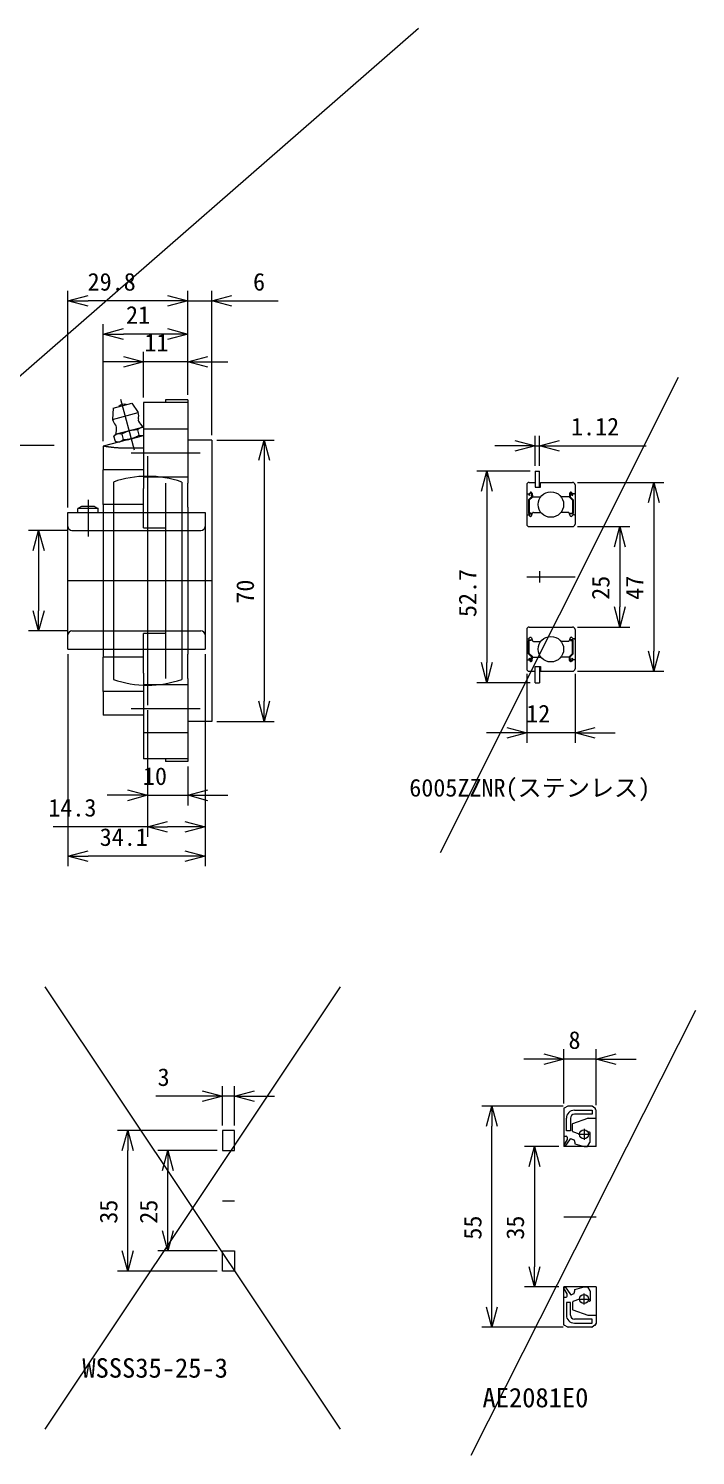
# Model space of a CAD drawing. Units: millimetres at full size. Extents: x -24503 to 24503, y -7436 to 7436.
# Drawn here: x -8335.2 to -8169.4, y -3855 to -3499.8 of the extents above; entities that cross this region are included whole.
import ezdxf
from ezdxf.enums import TextEntityAlignment as Align

# ---------------------------------------------------------------- set-up
doc = ezdxf.new("R2010")
doc.units = ezdxf.units.MM
doc.header["$LTSCALE"] = 4.8
doc.linetypes.add('CHAIN2', pattern=[12, 9, -1, 1, -1])
for name, color, linetype, lineweight in [('0-2_08_DIM', 3, 'Continuous', 9), ('0-4_0', 2, 'Continuous', 9), ('0-8_10_DRAFT', 1, 'Continuous', 9), ('0-B_HIDDEN', 2, 'Continuous', 9)]:
    doc.layers.add(name, color=color, linetype=linetype, lineweight=lineweight)
doc.styles.add('ＭＳ ゴシック', font='')
doc.styles.get('ＭＳ ゴシック').set_extended_font_data('MS Gothic')

# ---------------------------------------------------------------- blocks, each defined once
blk = doc.blocks.new('MUCFC205b_1_1')
at = {"layer": '0-4_0'}
for p, q in [((-18.518, 42.965), (-18.689, 40.124)), ((-18.518, 42.965), (-13.882, 44.207)), ((-13.882, 44.207), (-12.314, 41.832)), ((-11, 44.32), (-11, 22.981)), ((0, 44.32), (-11, 44.32)), ((-5.5, 45), (-5.5, 44.32)), ((0, 45), (-5.5, 45)), ((-18.689, 40.124), (-12.314, 41.832)), ((-17.898, 36.402), (-18.34, 35.96)), ((-17.985, 34.632), (-18.34, 35.96)), ((-17.445, 36.523), (-17.898, 36.402)), ((-14.518, 37.307), (-17.445, 36.523)), ((-16.389, 36.483), (-16.033, 35.155)), ((-15, 35.108), (-11, 36.179)), ((-11.59, 38.092), (-14.518, 37.307)), ((-12.485, 37.529), (-12.129, 36.201)), ((-11.137, 38.213), (-11.59, 38.092)), ((-11.137, 38.213), (-11, 38.177)), ((-11, 37.82), (0, 37.82)), ((-15, 35.108), (-21, 33.5)), ((-21, 33.5), (-21, 27.591)), ((-17.381, 34.47), (-17.985, 34.632)), ((-11, 32.958), (-15, 32.958)), ((6, 35), (0, 35)), ((-11, 27.591), (-21, 27.591)), ((-21, 18.999), (-21, 27.591)), ((-11, 25.82), (0, 25.82)), ((-11, 13.138), (-11, 22.981)), ((-5.5, 24.309), (-5.5, 18.269)), ((0, 18.269), (0, 24.309)), ((-26.434, 18.5), (-27.3, 18)), ((-22.3, 18), (-27.3, 18)), ((-27.3, 17), (-27.3, 18)), ((-23.166, 18.5), (-26.434, 18.5)), ((-23.166, 18.5), (-22.3, 18)), ((-22.3, 17), (-22.3, 18)), ((-5.5, 18.269), (-5.5, -18.269)), ((0, 18.269), (0, -18.269)), ((-29.8, -17), (-29.8, 17)), ((-29.8, 17), (-21, 17)), ((-11, 13.138), (-5.5, 13.138)), ((-5.5, -13.138), (-11, -13.138)), ((-11, -22.981), (-11, -13.138)), ((-29.8, -17), (-21, -17)), ((-11, -18.999), (-21, -18.999)), ((-21, -27.591), (-21, -18.999)), ((-5.5, -18.269), (-5.5, -24.309)), ((0, -24.309), (0, -18.269)), ((-11, -22.981), (-11, -44.32)), ((-11, -27.591), (-21, -27.591)), ((-21, -27.591), (-21, -33.5)), ((-11, -25.82), (0, -25.82)), ((-11, -33.5), (-21, -33.5)), ((-11, -37.82), (0, -37.82)), ((0, -44.32), (-11, -44.32)), ((-5.5, -44.32), (-5.5, -45)), ((0, -45), (-5.5, -45))]:
    blk.add_line(p, q, dxfattribs=at)
at = {"layer": '0-4_0', "linetype": 'CHAIN2'}
for p, q in [((-13.224, 32.478), (-16.609, 45.112)), ((-14.036, 31.82), (3.077, 31.82)), ((-24.8, 20.129), (-24.8, 10.981)), ((-14.036, -31.82), (3.077, -31.82))]:
    blk.add_line(p, q, dxfattribs=at)
at = {"layer": '0-4_0'}
for points in [[(0, 45), (0, 44.32), (0, 24.309)], [(-17.324, 36.55), (-17.385, 36.538), (-17.445, 36.523), (-17.506, 36.506), (-17.565, 36.486), (-17.623, 36.464), (-17.68, 36.439), (-17.736, 36.413), (-17.792, 36.384), (-17.848, 36.352), (-17.903, 36.318), (-17.958, 36.282), (-18.012, 36.244), (-18.067, 36.203), (-18.121, 36.16), (-18.175, 36.114), (-18.23, 36.065), (-18.285, 36.014), (-18.34, 35.96)], [(-13.416, 37.499), (-13.541, 37.487), (-13.666, 37.473), (-13.789, 37.456), (-13.911, 37.437), (-14.033, 37.416), (-14.154, 37.393), (-14.275, 37.367), (-14.396, 37.339), (-14.518, 37.307), (-14.638, 37.274), (-14.757, 37.238), (-14.875, 37.2), (-14.992, 37.16), (-15.108, 37.117), (-15.223, 37.072), (-15.338, 37.025), (-15.453, 36.975), (-15.568, 36.923), (-15.683, 36.868), (-15.798, 36.811), (-15.914, 36.751), (-16.031, 36.688), (-16.149, 36.623), (-16.268, 36.554), (-16.389, 36.483), (-16.464, 36.502), (-16.537, 36.519), (-16.609, 36.533), (-16.679, 36.546), (-16.748, 36.556), (-16.815, 36.565), (-16.882, 36.571), (-16.947, 36.575), (-17.012, 36.576), (-17.075, 36.576), (-17.138, 36.573), (-17.201, 36.568), (-17.262, 36.56), (-17.324, 36.55)], [(-14, 35.376), (-13.879, 35.409), (-13.76, 35.445), (-13.643, 35.483), (-13.526, 35.524), (-13.41, 35.566), (-13.295, 35.611), (-13.18, 35.658), (-13.065, 35.708), (-12.95, 35.76), (-12.835, 35.815), (-12.719, 35.872), (-12.603, 35.932), (-12.486, 35.995), (-12.369, 36.061), (-12.25, 36.129), (-12.129, 36.201)], [(-11, 38.138), (-11.039, 38.141), (-11.077, 38.143), (-11.115, 38.144), (-11.153, 38.145), (-11.191, 38.145), (-11.228, 38.144), (-11.265, 38.143), (-11.302, 38.141), (-11.338, 38.137), (-11.374, 38.133), (-11.411, 38.129), (-11.447, 38.123), (-11.483, 38.117), (-11.518, 38.109), (-11.554, 38.101), (-11.59, 38.092), (-11.65, 38.075), (-11.709, 38.055), (-11.767, 38.033), (-11.824, 38.008), (-11.881, 37.982), (-11.937, 37.953), (-11.992, 37.921), (-12.047, 37.887), (-12.102, 37.851), (-12.156, 37.813), (-12.211, 37.772), (-12.265, 37.729), (-12.32, 37.683), (-12.375, 37.634), (-12.43, 37.583), (-12.485, 37.529), (-12.625, 37.53), (-12.762, 37.53), (-12.897, 37.528), (-13.03, 37.524), (-13.16, 37.518), (-13.289, 37.509), (-13.416, 37.499)], [(-12.129, 36.201), (-12.054, 36.181), (-11.981, 36.164), (-11.909, 36.15), (-11.839, 36.137), (-11.77, 36.127), (-11.702, 36.119), (-11.636, 36.112), (-11.571, 36.109), (-11.506, 36.107), (-11.442, 36.108), (-11.379, 36.11), (-11.317, 36.115), (-11.255, 36.123), (-11.194, 36.133), (-11.133, 36.145), (-11.072, 36.16)], [(-11.072, 36.16), (-11.068, 36.161), (-11.063, 36.163), (-11.059, 36.164), (-11.054, 36.165), (-11.049, 36.166), (-11.045, 36.168), (-11.04, 36.169), (-11.036, 36.17), (-11.031, 36.172), (-11.027, 36.173), (-11.022, 36.174), (-11.018, 36.176), (-11.013, 36.177), (-11.009, 36.179), (-11.004, 36.18), (-11, 36.181)], [(-19.502, 33.264), (-19.586, 33.276), (-19.668, 33.287), (-19.748, 33.299), (-19.826, 33.31), (-19.903, 33.321), (-19.977, 33.332), (-20.049, 33.343), (-20.119, 33.354), (-20.187, 33.364), (-20.253, 33.374), (-20.316, 33.384), (-20.377, 33.394), (-20.435, 33.403), (-20.49, 33.412), (-20.542, 33.421), (-20.591, 33.429), (-20.637, 33.437), (-20.678, 33.444), (-20.717, 33.45), (-20.752, 33.456), (-20.784, 33.462), (-20.813, 33.467), (-20.839, 33.471), (-20.863, 33.475), (-20.885, 33.479), (-20.905, 33.483), (-20.923, 33.486), (-20.939, 33.489), (-20.953, 33.491), (-20.966, 33.494), (-20.978, 33.496), (-20.99, 33.498), (-21, 33.5)], [(-15, 32.958), (-15.126, 32.959), (-15.253, 32.959), (-15.381, 32.961), (-15.509, 32.962), (-15.638, 32.965), (-15.767, 32.968), (-15.897, 32.971), (-16.026, 32.975), (-16.155, 32.979), (-16.284, 32.984), (-16.413, 32.989), (-16.542, 32.995), (-16.67, 33.001), (-16.797, 33.008), (-16.924, 33.015), (-17.05, 33.022), (-17.175, 33.03), (-17.298, 33.038), (-17.421, 33.047), (-17.542, 33.056), (-17.662, 33.066), (-17.78, 33.075), (-17.897, 33.086), (-18.013, 33.096), (-18.126, 33.106), (-18.238, 33.117), (-18.348, 33.128), (-18.456, 33.139), (-18.562, 33.15), (-18.666, 33.162), (-18.768, 33.173), (-18.868, 33.185), (-18.965, 33.196), (-19.06, 33.207), (-19.153, 33.219), (-19.243, 33.23), (-19.331, 33.242), (-19.417, 33.253), (-19.502, 33.264)], [(-17.985, 34.632), (-17.91, 34.612), (-17.836, 34.595), (-17.765, 34.581), (-17.695, 34.568), (-17.626, 34.558), (-17.558, 34.55), (-17.492, 34.543), (-17.426, 34.54), (-17.362, 34.538), (-17.298, 34.538), (-17.235, 34.541), (-17.173, 34.546), (-17.111, 34.554), (-17.05, 34.564), (-16.989, 34.576), (-16.928, 34.591)], [(-16.928, 34.591), (-16.868, 34.609), (-16.809, 34.628), (-16.751, 34.65), (-16.693, 34.675), (-16.637, 34.702), (-16.581, 34.731), (-16.525, 34.762), (-16.47, 34.796), (-16.416, 34.832), (-16.361, 34.87), (-16.307, 34.911), (-16.252, 34.955), (-16.198, 35.001), (-16.143, 35.049), (-16.088, 35.1), (-16.033, 35.155)], [(-16.033, 35.155), (-15.893, 35.153), (-15.755, 35.153), (-15.62, 35.155), (-15.488, 35.159), (-15.357, 35.166), (-15.229, 35.174), (-15.102, 35.184), (-14.976, 35.196), (-14.852, 35.21), (-14.729, 35.227), (-14.606, 35.246), (-14.485, 35.267), (-14.363, 35.29), (-14.242, 35.316), (-14.121, 35.345), (-14, 35.376)], [(6, 35), (6, -35), (0, -35)], [(-11, 18.999), (-21, 18.999), (-21, -18.999)], [(0, -24.309), (0, -44.32), (0, -45)]]:
    blk.add_lwpolyline(points, dxfattribs=at)
for centre, radius, start, end in [((-15.867, 42.342), 1.587, 69.19606, 140.80394), ((-15.501, 40.978), 3.3, 195, 222.48703), ((-15.501, 40.978), 3.3, 347.51297, 15), ((-11.498, 40.092), 0.8, 167.51297, 206.34664), ((-6.838, 42.399), 6, 206.34664, 224.23902), ((-18.525, 38.209), 0.8, 3.65336, 42.48703), ((-23.714, 37.877), 6, 345.76098, 3.65336), ((-28.8, 13.5), 1, 180, 270), ((3.3, 13.5), 1, 270, 0), ((-28.8, -13.5), 1, 90, 180), ((3.3, -13.5), 1, 0, 90)]:
    blk.add_arc(centre, radius, start, end, dxfattribs=at)
at = {"layer": '0-8_10_DRAFT'}
for p, q in [((-10, 31), (-10, -31)), ((-18.5, 24.571), (-18.5, -24.571)), ((-1.5, 24.571), (-1.5, -24.571)), ((6, 0), (-29.8, 0))]:
    blk.add_line(p, q, dxfattribs=at)
for start, end in [(70.91788, 109.08212), (250.91788, 289.08212)]:
    blk.add_arc((-10, 0), 26, start, end, dxfattribs=at)
at = {"layer": '0-B_HIDDEN'}
for p, q in [((-21, 17), (4.3, 17)), ((4.3, 17), (4.3, -17)), ((-28.8, 12.5), (3.3, 12.5)), ((-28.8, -12.5), (3.3, -12.5)), ((-21, -17), (4.3, -17))]:
    blk.add_line(p, q, dxfattribs=at)
blk = doc.blocks.new('WSSS35-25-3a_1_1')
at = {"layer": '0-4_0'}
for points in [[(0, 17.5), (-3, 17.5), (-3, 12.5), (0, 12.5)], [(0, -17.5), (-3, -17.5), (-3, -12.5), (0, -12.5)]]:
    blk.add_lwpolyline(points, close=True, dxfattribs=at)
at = {"layer": '0-8_10_DRAFT'}
blk.add_line((-3, 0), (0, 0), dxfattribs=at)
blk = doc.blocks.new('AE2081E0a_2_1')
at = {"layer": '0-4_0'}
for p, q in [((-8, 26.938), (-8, 20.1)), ((-7.021, 27.489), (-7.945, 27.028)), ((-7.021, 27.489), (-7.945, 27.028)), ((-1.031, 27.5), (-6.976, 27.5)), ((-1.031, 27.5), (-6.976, 27.5)), ((-0.95, 25.5), (-5.393, 25.5)), ((-5.827, 21.243), (-5.827, 23.095)), ((-5.76, 23.189), (-2.016, 24.494)), ((-3, 21.875), (-3, 19.125)), ((-1.983, 24.5), (-0.1, 24.5)), ((-7.9, 20), (-7.447, 20)), ((-6.233, 19.416), (-5.541, 19.135)), ((-4.1, 20.5), (-5.764, 21.15)), ((-4.375, 20.5), (-1.625, 20.5)), ((-1.6, 21.02), (-2.03, 21.02)), ((-1.5, 18.545), (-1.5, 20.92)), ((-8, -26.938), (-8, -20.1)), ((-7.9, -20), (-7.447, -20)), ((-6.233, -19.416), (-5.541, -19.135)), ((-5.827, -21.243), (-5.827, -23.095)), ((-4.1, -20.5), (-5.764, -21.15)), ((-4.375, -20.5), (-1.625, -20.5)), ((-3, -21.875), (-3, -19.125)), ((-1.6, -21.02), (-2.03, -21.02)), ((-1.5, -18.545), (-1.5, -20.92)), ((-5.76, -23.189), (-2.016, -24.494)), ((-1.983, -24.5), (-0.1, -24.5)), ((-7.021, -27.489), (-7.945, -27.028)), ((-7.021, -27.489), (-7.945, -27.028)), ((-1.031, -27.5), (-6.976, -27.5)), ((-1.031, -27.5), (-6.976, -27.5)), ((-0.95, -25.5), (-5.393, -25.5))]:
    blk.add_line(p, q, dxfattribs=at)
for points in [[(-8, 26.938), (-8, 20.1), (-8, 17.5)], [(-5.393, 26.5), (-0.95, 26.5), (-0.95, 25.5)], [(-0.24, 27), (-0.276, 27), (-0.974, 27.482)], [(-0.24, 27), (-0.276, 27), (-0.974, 27.482)], [(0, 24.6), (0, 26.5), (-0.14, 26.715), (-0.14, 26.9)], [(0, 17.5), (0, 24.6), (0, 26.5), (-0.14, 26.715), (-0.14, 26.9)], [(-6.393, 24.5), (-6.393, 21.385), (-7.393, 21.385), (-7.393, 24.5)], [(-7.197, 19.75), (-7.197, 19.171), (-8, 17.775), (-7.708, 17.5), (-6.351, 19.382)], [(-5.451, 19.03), (-5.327, 18.491), (-5.327, 18.162)], [(-5.327, 18.162), (-3, 17.5), (-2.163, 17.5), (-1.516, 18.49)], [(-7.197, -19.75), (-7.197, -19.171), (-8, -17.775), (-7.708, -17.5), (-6.351, -19.382)], [(-8, -26.938), (-8, -20.1), (-8, -17.5)], [(-5.327, -18.162), (-3, -17.5), (-2.163, -17.5), (-1.516, -18.49)], [(0, -17.5), (0, -24.6), (0, -26.5), (-0.14, -26.715), (-0.14, -26.9)], [(-5.451, -19.03), (-5.327, -18.491), (-5.327, -18.162)], [(-6.393, -24.5), (-6.393, -21.385), (-7.393, -21.385), (-7.393, -24.5)], [(0, -24.6), (0, -26.5), (-0.14, -26.715), (-0.14, -26.9)], [(-5.393, -26.5), (-0.95, -26.5), (-0.95, -25.5)], [(-0.24, -27), (-0.276, -27), (-0.974, -27.482)], [(-0.24, -27), (-0.276, -27), (-0.974, -27.482)]]:
    blk.add_lwpolyline(points, dxfattribs=at)
for centre in [(-3, 20.5), (-3, -20.5)]:
    blk.add_circle(centre, 1.1, dxfattribs=at)
for centre, radius, start, end in [((-7.9, 26.938), 0.1, 116.56505, 180), ((-7.9, 26.938), 0.1, 116.56505, 180), ((-5.393, 24.5), 2, 90, 180), ((-6.976, 27.4), 0.1, 90, 116.56505), ((-6.976, 27.4), 0.1, 90, 116.56505), ((-5.393, 24.5), 1, 90, 180), ((-1.031, 27.4), 0.1, 55.38044, 90), ((-1.031, 27.4), 0.1, 55.38044, 90), ((-0.24, 26.9), 0.1, 0, 90), ((-0.24, 26.9), 0.1, 0, 90), ((-5.727, 23.095), 0.1, 109.21481, 180), ((-1.983, 24.4), 0.1, 90, 109.21481), ((-0.1, 24.6), 0.1, 270, 0), ((-7.9, 20.1), 0.1, 180, 270), ((-7.447, 19.75), 0.25, 360, 90), ((-6.27, 19.323), 0.1, 67.88461, 144.21845), ((-5.727, 21.243), 0.1, 180, 248.66025), ((-5.598, 18.996), 0.15, 12.98752, 67.88461), ((-1.6, 20.92), 0.1, 360, 90), ((-1.6, 18.545), 0.1, 326.87019, 0), ((-7.9, -20.1), 0.1, 90, 180), ((-7.447, -19.75), 0.25, 270, 0), ((-6.27, -19.323), 0.1, 215.78155, 292.11539), ((-5.727, -21.243), 0.1, 111.33975, 180), ((-5.598, -18.996), 0.15, 292.11539, 347.01248), ((-1.6, -20.92), 0.1, 270, 0), ((-1.6, -18.545), 0.1, 360, 33.12981), ((-5.393, -24.5), 2, 180, 270), ((-5.393, -24.5), 1, 180, 270), ((-5.727, -23.095), 0.1, 180, 250.78519), ((-1.983, -24.4), 0.1, 250.78519, 270), ((-0.1, -24.6), 0.1, 360, 90), ((-7.9, -26.938), 0.1, 180, 243.43495), ((-7.9, -26.938), 0.1, 180, 243.43495), ((-6.976, -27.4), 0.1, 243.43495, 270), ((-6.976, -27.4), 0.1, 243.43495, 270), ((-1.031, -27.4), 0.1, 270, 304.61956), ((-1.031, -27.4), 0.1, 270, 304.61956), ((-0.24, -26.9), 0.1, 270, 360), ((-0.24, -26.9), 0.1, 270, 0)]:
    blk.add_arc(centre, radius, start, end, dxfattribs=at)
at = {"layer": '0-8_10_DRAFT'}
for p, q in [((0, 17.5), (-8, 17.5)), ((-8, 0), (0, 0)), ((0, -17.5), (-8, -17.5))]:
    blk.add_line(p, q, dxfattribs=at)
blk = doc.blocks.new('B6005ZZNRa_1_1')
at = {"layer": '0-4_0'}
for p, q in [((-1.12, 26.35), (-1.12, 22.3)), ((-1.12, 26.35), (0, 26.35)), ((0, 22.3), (0, 26.35)), ((-3.18, 22.9), (-3.18, 13.1)), ((-2.58, 23.5), (-1.12, 23.5)), ((-1.12, 22.3), (0.23, 22.3)), ((0.23, 22.3), (0.23, 23.5)), ((0.23, 23.5), (8.22, 23.5)), ((8.82, 22.9), (8.82, 13.1)), ((-3.08, 20.65), (-2.62, 20.65)), ((-1.997, 19.883), (-2.747, 19.133)), ((-2.747, 19.133), (-2.747, 15.85)), ((-2.62, 20.65), (-2.37, 20.947)), ((-2.442, 20.24), (-2.595, 20.368)), ((-1.797, 19.8), (-2.547, 19.05)), ((-2.547, 19.05), (-2.547, 15.85)), ((-2.467, 20.521), (-2.217, 20.819)), ((-2.314, 20.393), (-2.467, 20.521)), ((-2.442, 20.24), (-2.314, 20.393)), ((-2.04, 20.76), (-1.997, 19.883)), ((-1.842, 20.781), (-1.777, 20.041)), ((-1.797, 20.27), (-1.797, 19.8)), ((-1.677, 19.95), (0.314, 19.95)), ((7.317, 19.95), (5.326, 19.95)), ((7.482, 20.781), (7.417, 20.041)), ((7.437, 20.27), (7.437, 19.8)), ((7.437, 19.8), (8.187, 19.05)), ((7.68, 20.76), (7.637, 19.883)), ((7.637, 19.883), (8.387, 19.133)), ((8.107, 20.521), (7.857, 20.819)), ((7.954, 20.393), (8.107, 20.521)), ((8.082, 20.24), (7.954, 20.393)), ((8.26, 20.65), (8.01, 20.947)), ((8.082, 20.24), (8.235, 20.368)), ((8.187, 19.05), (8.187, 15.85)), ((8.72, 20.65), (8.26, 20.65)), ((8.387, 19.133), (8.387, 15.85)), ((-2.98, 15.45), (-2.68, 15.45)), ((-2.68, 15.45), (-2.404, 15.121)), ((-2.097, 15.85), (-2.547, 15.85)), ((-2.547, 15.65), (-2.097, 15.65)), ((-2.251, 15.05), (-2.186, 15.05)), ((-2.097, 15.65), (-2.097, 15.85)), ((-1.998, 15.182), (-1.73, 15.918)), ((-1.542, 16.05), (0.314, 16.05)), ((7.182, 16.05), (5.326, 16.05)), ((7.638, 15.182), (7.37, 15.918)), ((8.187, 15.65), (7.737, 15.65)), ((7.891, 15.05), (7.826, 15.05)), ((8.32, 15.45), (8.044, 15.121)), ((8.62, 15.45), (8.32, 15.45)), ((-2.58, 12.5), (8.22, 12.5)), ((-3.18, -13.1), (-3.18, -22.9)), ((-2.58, -12.5), (8.22, -12.5)), ((8.82, -13.1), (8.82, -22.9)), ((-2.98, -15.45), (-2.68, -15.45)), ((-2.747, -19.133), (-2.747, -15.85)), ((-2.68, -15.45), (-2.404, -15.121)), ((-2.547, -15.65), (-2.097, -15.65)), ((-2.547, -19.05), (-2.547, -15.85)), ((-2.097, -15.85), (-2.547, -15.85)), ((-2.251, -15.05), (-2.186, -15.05)), ((-2.097, -15.65), (-2.097, -15.85)), ((-1.998, -15.182), (-1.73, -15.918)), ((-1.542, -16.05), (0.314, -16.05)), ((7.182, -16.05), (5.326, -16.05)), ((7.638, -15.182), (7.37, -15.918)), ((7.737, -15.65), (7.737, -15.85)), ((8.187, -15.65), (7.737, -15.65)), ((7.737, -15.85), (8.187, -15.85)), ((7.891, -15.05), (7.826, -15.05)), ((8.32, -15.45), (8.044, -15.121)), ((8.187, -19.05), (8.187, -15.85)), ((8.62, -15.45), (8.32, -15.45)), ((8.387, -19.133), (8.387, -15.85)), ((-3.08, -20.65), (-2.62, -20.65)), ((-1.997, -19.883), (-2.747, -19.133)), ((-2.62, -20.65), (-2.37, -20.947)), ((-2.442, -20.24), (-2.595, -20.368)), ((-1.797, -19.8), (-2.547, -19.05)), ((-2.314, -20.393), (-2.467, -20.521)), ((-2.467, -20.521), (-2.217, -20.819)), ((-2.442, -20.24), (-2.314, -20.393)), ((-2.04, -20.76), (-1.997, -19.883)), ((-1.842, -20.781), (-1.777, -20.041)), ((-1.797, -20.27), (-1.797, -19.8)), ((-1.677, -19.95), (0.314, -19.95)), ((7.317, -19.95), (5.326, -19.95)), ((7.482, -20.781), (7.417, -20.041)), ((7.437, -19.8), (8.187, -19.05)), ((7.437, -20.27), (7.437, -19.8)), ((7.637, -19.883), (8.387, -19.133)), ((7.68, -20.76), (7.637, -19.883)), ((8.107, -20.521), (7.857, -20.819)), ((8.26, -20.65), (8.01, -20.947)), ((8.082, -20.24), (8.235, -20.368)), ((8.72, -20.65), (8.26, -20.65)), ((-2.58, -23.5), (-1.12, -23.5)), ((-1.12, -26.35), (-1.12, -22.3)), ((-1.12, -22.3), (0.23, -22.3)), ((0, -22.3), (0, -26.35)), ((0.23, -22.3), (0.23, -23.5)), ((0.23, -23.5), (8.22, -23.5)), ((-1.12, -26.35), (0, -26.35))]:
    blk.add_line(p, q, dxfattribs=at)
for points in [[(7.737, 15.65), (7.737, 15.85), (8.187, 15.85)], [(8.082, -20.24), (7.954, -20.393), (8.107, -20.521)]]:
    blk.add_lwpolyline(points, dxfattribs=at)
for centre in [(2.82, 18), (2.82, -18)]:
    blk.add_circle(centre, 3.175, dxfattribs=at)
for centre, radius, start, end in [((-2.58, 22.9), 0.6, 90, 180), ((8.22, 22.9), 0.6, 0, 90), ((-3.08, 20.75), 0.1, 180, 270), ((-2.467, 20.521), 0.2, 140.00119, 230.08631), ((-2.141, 20.755), 0.3, 4.99669, 140.00119), ((-2.14, 20.755), 0.1, 2.81975, 140.00234), ((-1.677, 20.05), 0.1, 184.99669, 270), ((7.317, 20.05), 0.1, 270, 355.00331), ((7.781, 20.755), 0.3, 39.99881, 175.00331), ((7.78, 20.755), 0.1, 39.99766, 177.18025), ((8.107, 20.521), 0.2, 309.91369, 39.99881), ((8.72, 20.75), 0.1, 270, 0), ((-2.98, 15.25), 0.2, 90, 180), ((-2.547, 15.85), 0.2, 180, 270), ((-2.251, 15.25), 0.2, 219.9945, 270), ((-2.186, 15.25), 0.2, 270, 339.99215), ((-1.542, 15.85), 0.2, 90, 159.99215), ((7.182, 15.85), 0.2, 20.00785, 90), ((7.826, 15.25), 0.2, 200.00785, 270), ((7.891, 15.25), 0.2, 270, 320.0055), ((8.187, 15.85), 0.2, 270, 0), ((8.62, 15.25), 0.2, 0, 90), ((-2.58, 13.1), 0.6, 180, 270), ((8.22, 13.1), 0.6, 270, 0), ((-2.58, -13.1), 0.6, 90, 180), ((8.22, -13.1), 0.6, 0, 90), ((-2.98, -15.25), 0.2, 180, 270), ((-2.547, -15.85), 0.2, 90, 180), ((-2.251, -15.25), 0.2, 90, 140.0055), ((-2.186, -15.25), 0.2, 20.00785, 90), ((-1.542, -15.85), 0.2, 200.00785, 270), ((7.182, -15.85), 0.2, 270, 339.99215), ((7.826, -15.25), 0.2, 90, 159.99215), ((7.891, -15.25), 0.2, 39.9945, 90), ((8.187, -15.85), 0.2, 0, 90), ((8.62, -15.25), 0.2, 270, 0), ((-3.08, -20.75), 0.1, 90, 180), ((-2.467, -20.521), 0.2, 129.91369, 219.99881), ((-2.141, -20.755), 0.3, 219.99881, 355.00331), ((-2.14, -20.755), 0.1, 219.99766, 357.18025), ((-1.677, -20.05), 0.1, 90, 175.00331), ((7.317, -20.05), 0.1, 4.99669, 90), ((7.781, -20.755), 0.3, 184.99669, 320.00119), ((7.78, -20.755), 0.1, 182.81975, 320.00234), ((8.107, -20.521), 0.2, 320.00119, 50.08631), ((8.72, -20.75), 0.1, 0, 90), ((-2.58, -22.9), 0.6, 180, 270), ((8.22, -22.9), 0.6, 270, 0)]:
    blk.add_arc(centre, radius, start, end, dxfattribs=at)
at = {"layer": '0-8_10_DRAFT'}
for p, q in [((-3.18, 0), (8.82, 0)), ((0, 1.421), (0, -1.421))]:
    blk.add_line(p, q, dxfattribs=at)
blk = doc.blocks.new('_Open30')
at = {"layer": '0-2_08_DIM'}
blk.add_line((0, 0), (-1, 0), dxfattribs=at)
blk.add_lwpolyline([(-1, 0.26795), (0, 0), (-1, -0.26795)], dxfattribs=at)

msp = doc.modelspace()

# ---------------------------------------------------------------- linework, layer by layer
at = {"layer": '0-2_08_DIM'}
for p, q in [((-8325.438, -3619.023), (-8325.438, -3565.134)), ((-8295.638, -3591.023), (-8295.638, -3565.134)), ((-8295.638, -3591.023), (-8295.638, -3565.134)), ((-8289.638, -3601.023), (-8289.638, -3565.134)), ((-8300.638, -3567.634), (-8320.438, -3567.634)), ((-8300.638, -3567.634), (-8305.638, -3567.634)), ((-8295.638, -3567.634), (-8289.638, -3567.634)), ((-8284.638, -3567.634), (-8273.138, -3567.634)), ((-8316.638, -3602.523), (-8316.638, -3573.374)), ((-8300.638, -3575.874), (-8311.638, -3575.874)), ((-8295.638, -3591.023), (-8295.638, -3573.374)), ((-8311.638, -3582.778), (-8316.638, -3582.778)), ((-8306.638, -3591.703), (-8306.638, -3580.278)), ((-8295.638, -3582.778), (-8306.638, -3582.778)), ((-8295.638, -3591.023), (-8295.638, -3580.278)), ((-8290.638, -3582.778), (-8285.638, -3582.778)), ((-8209.249, -3608.713), (-8209.249, -3601.172)), ((-8208.129, -3608.713), (-8208.129, -3601.172)), ((-8288.388, -3602.273), (-8274.1, -3602.273)), ((-8214.249, -3603.672), (-8219.249, -3603.672)), ((-8209.249, -3603.672), (-8208.129, -3603.672)), ((-8203.129, -3603.672), (-8181.629, -3603.672)), ((-8276.6, -3607.273), (-8276.6, -3667.273)), ((-8210.499, -3609.963), (-8223.77, -3609.963)), ((-8221.27, -3614.963), (-8221.27, -3657.663)), ((-8198.659, -3612.813), (-8177.216, -3612.813)), ((-8179.716, -3617.813), (-8179.716, -3654.813)), ((-8325.688, -3624.773), (-8335.227, -3624.773)), ((-8198.659, -3623.813), (-8185.664, -3623.813)), ((-8332.727, -3629.773), (-8332.727, -3644.773)), ((-8188.164, -3628.813), (-8188.164, -3643.813)), ((-8325.688, -3649.773), (-8335.227, -3649.773)), ((-8198.659, -3648.813), (-8185.664, -3648.813)), ((-8325.438, -3655.523), (-8325.438, -3708.346)), ((-8291.338, -3655.523), (-8291.338, -3701.035)), ((-8291.338, -3655.523), (-8291.338, -3708.346)), ((-8211.309, -3660.463), (-8211.309, -3677.612)), ((-8199.309, -3660.463), (-8199.309, -3677.612)), ((-8198.659, -3659.813), (-8177.216, -3659.813)), ((-8210.499, -3662.663), (-8223.77, -3662.663)), ((-8305.638, -3669.523), (-8305.638, -3701.035)), ((-8305.638, -3669.523), (-8305.638, -3693.185)), ((-8288.388, -3672.273), (-8274.1, -3672.273)), ((-8216.309, -3675.112), (-8221.309, -3675.112)), ((-8199.309, -3675.112), (-8211.309, -3675.112)), ((-8194.309, -3675.112), (-8189.309, -3675.112)), ((-8295.638, -3683.523), (-8295.638, -3693.185)), ((-8310.638, -3690.685), (-8315.638, -3690.685)), ((-8305.638, -3690.685), (-8295.638, -3690.685)), ((-8290.638, -3690.685), (-8285.638, -3690.685)), ((-8305.638, -3698.535), (-8329.138, -3698.535)), ((-8296.338, -3698.535), (-8300.638, -3698.535)), ((-8296.338, -3705.846), (-8320.438, -3705.846)), ((-8202.069, -3767.378), (-8202.069, -3753.867)), ((-8194.069, -3767.816), (-8194.069, -3753.867)), ((-8207.069, -3756.367), (-8212.069, -3756.367)), ((-8194.069, -3756.367), (-8202.069, -3756.367)), ((-8189.069, -3756.367), (-8184.069, -3756.367)), ((-8287.031, -3772.857), (-8287.031, -3763.099)), ((-8284.031, -3772.857), (-8284.031, -3763.099)), ((-8292.031, -3765.599), (-8303.531, -3765.599)), ((-8284.031, -3765.599), (-8287.031, -3765.599)), ((-8279.031, -3765.599), (-8274.031, -3765.599)), ((-8202.295, -3768.066), (-8222.499, -3768.066)), ((-8288.281, -3774.107), (-8313.066, -3774.107)), ((-8219.999, -3818.066), (-8219.999, -3773.066)), ((-8203.319, -3778.066), (-8211.914, -3778.066)), ((-8310.566, -3804.107), (-8310.566, -3779.107)), ((-8288.281, -3779.107), (-8303.106, -3779.107)), ((-8300.606, -3799.107), (-8300.606, -3784.107)), ((-8209.414, -3783.066), (-8209.414, -3808.066)), ((-8288.281, -3804.107), (-8303.106, -3804.107)), ((-8288.281, -3809.107), (-8313.066, -3809.107)), ((-8203.319, -3813.066), (-8211.914, -3813.066)), ((-8202.295, -3823.066), (-8222.499, -3823.066))]:
    msp.add_line(p, q, dxfattribs=at)
msp.add_lwpolyline([(-8328.856, -3603.627), (-8345.359, -3603.627), (-8372.302, -3617.121)], dxfattribs=at)
at = {"layer": '0-4_0', "color": 134}
for p, q in [((-8238.255, -3499.831), (-8482.726, -3713.249)), ((-8173.666, -3586.655), (-8232.873, -3704.998)), ((-8257.73, -3738.383), (-8331.155, -3848.455)), ((-8331.155, -3738.383), (-8257.73, -3848.455))]:
    msp.add_line(p, q, dxfattribs=at)
at = {"layer": '0-4_0', "color": 4}
msp.add_line((-8169.357, -3744.274), (-8225.241, -3855.002), dxfattribs=at)

# ---------------------------------------------------------------- block references
at = {"layer": '0-2_08_DIM', "xscale": 5, "yscale": 5}
for p, rotation in [((-8325.438, -3567.634), 180), ((-8289.638, -3567.634), 180), ((-8316.638, -3575.874), 180), ((-8295.638, -3582.778), 180), ((-8276.6, -3602.273), 90), ((-8208.129, -3603.672), 180), ((-8221.27, -3609.963), 90), ((-8179.716, -3612.813), 90), ((-8332.727, -3624.773), 90), ((-8188.164, -3623.813), 90), ((-8188.164, -3648.813), 270), ((-8332.727, -3649.773), 270), ((-8221.27, -3662.663), 270), ((-8179.716, -3659.813), 270), ((-8276.6, -3672.273), 270), ((-8199.309, -3675.112), 180), ((-8295.638, -3690.685), 180), ((-8305.638, -3698.535), 180), ((-8325.438, -3705.846), 180), ((-8194.069, -3756.367), 180), ((-8284.031, -3765.599), 180), ((-8219.999, -3768.066), 90), ((-8310.566, -3774.107), 90), ((-8209.414, -3778.066), 90), ((-8300.606, -3779.107), 90), ((-8300.606, -3804.107), 270), ((-8310.566, -3809.107), 270), ((-8209.414, -3813.066), 270), ((-8219.999, -3823.066), 270)]:
    msp.add_blockref('_Open30', p, dxfattribs=dict(at, rotation=rotation))
for p in [(-8295.638, -3567.634), (-8295.638, -3567.634), (-8295.638, -3575.874), (-8306.638, -3582.778), (-8209.249, -3603.672), (-8211.309, -3675.112), (-8305.638, -3690.685), (-8291.338, -3698.535), (-8291.338, -3705.846), (-8202.069, -3756.367), (-8287.031, -3765.599)]:
    msp.add_blockref('_Open30', p, dxfattribs=at)
at = {"layer": '0-4_0'}
for name, p in [('MUCFC205b_1_1', (-8295.638, -3637.273)), ('B6005ZZNRa_1_1', (-8208.129, -3636.313)), ('AE2081E0a_2_1', (-8194.069, -3795.566)), ('WSSS35-25-3a_1_1', (-8284.031, -3791.607))]:
    msp.add_blockref(name, p, dxfattribs=at)

# ---------------------------------------------------------------- texts
at = {"layer": '0-2_08_DIM', "style": 'ＭＳ ゴシック'}
for s, p in [('29.8', (-8320.538, -3566.384)), ('6', (-8279.388, -3566.384)), ('21', (-8310.995, -3574.624)), ('11', (-8306.424, -3581.528)), ('1.12', (-8200.307, -3602.422)), ('12', (-8211.451, -3673.862)), ('10', (-8306.781, -3689.435)), ('14.3', (-8330.316, -3697.285)), ('34.1', (-8317.531, -3704.596)), ('8', (-8200.926, -3755.117)), ('3', (-8303.138, -3764.349))]:
    msp.add_text(s, height=4.399, dxfattribs=at).set_placement(p, align=Align.BOTTOM_LEFT)
for s, p in [('52.7', (-8222.524, -3646.313)), ('25', (-8189.418, -3642.028)), ('47', (-8180.966, -3642.028)), ('70', (-8277.85, -3642.987)), ('35', (-8311.821, -3797.321)), ('25', (-8301.861, -3797.321)), ('55', (-8221.257, -3801.281)), ('35', (-8210.668, -3801.281))]:
    msp.add_text(s, height=4.399, rotation=90, dxfattribs=at).set_placement(p, align=Align.BOTTOM_LEFT)
at = {"layer": '0-4_0', "color": 134, "style": 'ＭＳ ゴシック'}
for s, height, p in [('6005ZZNR(ステンレス)', 4.399, (-8240.536, -3692.32)), ('WSSS35-25-3', 4.839, (-8321.847, -3837.093)), ('AE2081E0', 4.839, (-8222.324, -3844.468))]:
    msp.add_text(s, height=height, dxfattribs=at).set_placement(p, align=Align.BOTTOM_LEFT)

doc.saveas('drawing.dxf')
